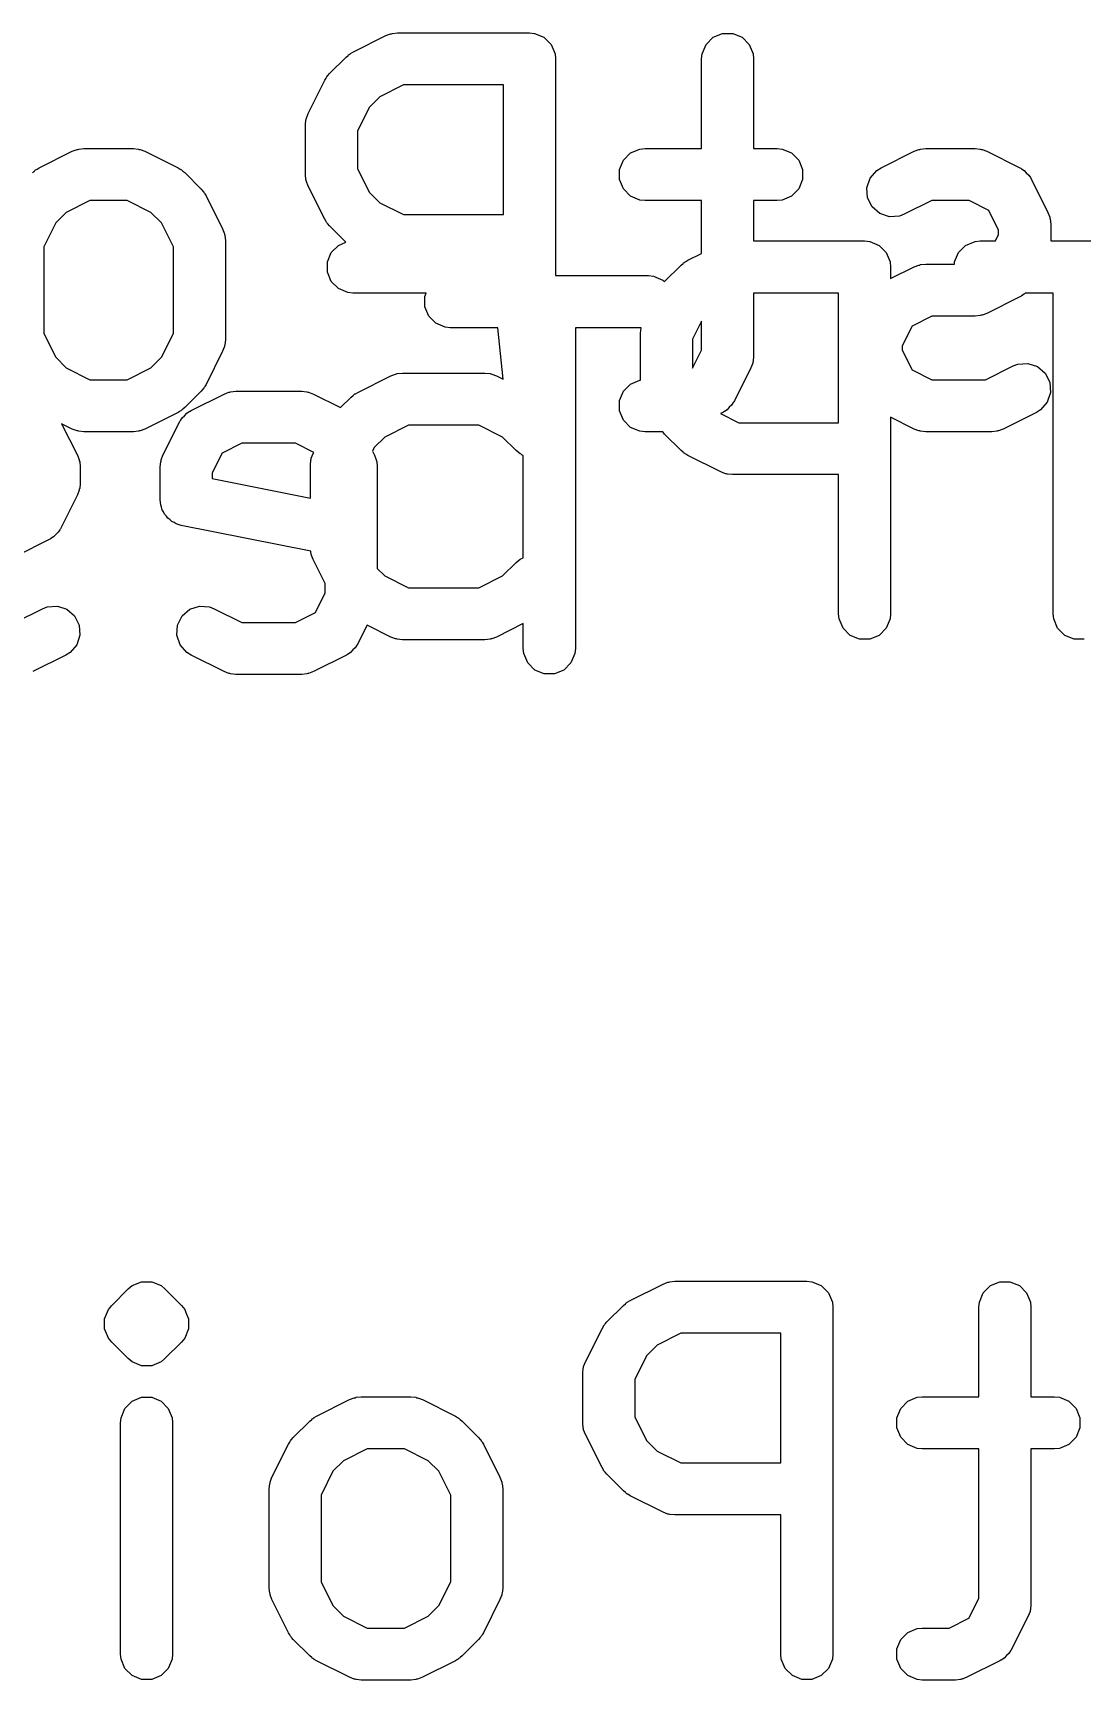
# Model space of a CAD drawing. Extents: x -2.56 to 2.01, y 0.39 to 3.96.
# Drawn here: x -2.3686 to -2.2494, y 2.9961 to 3.1831 of the extents above; entities that cross this region are included whole.
import ezdxf

# ---------------------------------------------------------------- set-up
doc = ezdxf.new("R2010")
doc.units = 0
doc.header["$MEASUREMENT"] = 0
doc.layers.add('BLACK', color=7, linetype='CONTINUOUS')

msp = doc.modelspace()

# ---------------------------------------------------------------- linework, layer by layer
at = {"layer": 'BLACK', "linetype": 'CONTINUOUS'}
for p, q in [((-2.3285, 3.18277), (-2.32796, 3.18297)), ((-2.32796, 3.18297), (-2.32786, 3.18298)), ((-2.32786, 3.18298), (-2.32776, 3.18302)), ((-2.32776, 3.18302), (-2.32718, 3.18308)), ((-2.32718, 3.18308), (-2.31219, 3.18308)), ((-2.31219, 3.18308), (-2.31161, 3.18302)), ((-2.31161, 3.18302), (-2.31055, 3.18258)), ((-2.29133, 3.18258), (-2.29026, 3.18302)), ((-2.29026, 3.18302), (-2.28911, 3.18302)), ((-2.28911, 3.18302), (-2.28805, 3.18258)), ((-2.33225, 3.18089), (-2.3285, 3.18277)), ((-2.31055, 3.18258), (-2.30973, 3.18177)), ((-2.30973, 3.18177), (-2.30929, 3.1807)), ((-2.29258, 3.1807), (-2.29214, 3.18177)), ((-2.29214, 3.18177), (-2.29133, 3.18258)), ((-2.28805, 3.18258), (-2.28723, 3.18177)), ((-2.28723, 3.18177), (-2.28679, 3.1807)), ((-2.3349, 3.17846), (-2.33302, 3.18034)), ((-2.33302, 3.18034), (-2.3328, 3.18052)), ((-2.3328, 3.18052), (-2.33274, 3.18058)), ((-2.33274, 3.18058), (-2.33266, 3.18064)), ((-2.33266, 3.18064), (-2.33257, 3.18071)), ((-2.33257, 3.18071), (-2.3325, 3.18074)), ((-2.3325, 3.18074), (-2.33225, 3.18089)), ((-2.30929, 3.1807), (-2.30923, 3.18013)), ((-2.30923, 3.18013), (-2.30923, 3.15552)), ((-2.29264, 3.18013), (-2.29258, 3.1807)), ((-2.29264, 3.16995), (-2.29264, 3.18013)), ((-2.28679, 3.1807), (-2.28674, 3.18013)), ((-2.28674, 3.18013), (-2.28674, 3.16995)), ((-2.33732, 3.17395), (-2.33545, 3.1777)), ((-2.33545, 3.1777), (-2.33529, 3.17794)), ((-2.33529, 3.17794), (-2.33526, 3.17802)), ((-2.33526, 3.17802), (-2.3352, 3.1781)), ((-2.3352, 3.1781), (-2.33514, 3.17819)), ((-2.33514, 3.17819), (-2.33508, 3.17824)), ((-2.33508, 3.17824), (-2.3349, 3.17846)), ((-2.32918, 3.17582), (-2.33038, 3.17463)), ((-2.32649, 3.17717), (-2.32918, 3.17582)), ((-2.31514, 3.17717), (-2.32649, 3.17717)), ((-2.31514, 3.16246), (-2.31514, 3.17717)), ((-2.33753, 3.17341), (-2.33732, 3.17395)), ((-2.33038, 3.17463), (-2.33173, 3.17193)), ((-2.33764, 3.17263), (-2.33758, 3.1732)), ((-2.33764, 3.167), (-2.33764, 3.17263)), ((-2.33758, 3.1732), (-2.33754, 3.1733)), ((-2.33754, 3.1733), (-2.33753, 3.17341)), ((-2.33173, 3.17193), (-2.33173, 3.1677)), ((-2.36413, 3.16964), (-2.36358, 3.16985)), ((-2.36358, 3.16985), (-2.36348, 3.16986)), ((-2.36348, 3.16986), (-2.36338, 3.1699)), ((-2.36338, 3.1699), (-2.3628, 3.16995)), ((-2.3628, 3.16995), (-2.35718, 3.16995)), ((-2.35718, 3.16995), (-2.3566, 3.1699)), ((-2.3566, 3.1699), (-2.35651, 3.16986)), ((-2.35651, 3.16986), (-2.3564, 3.16985)), ((-2.3564, 3.16985), (-2.35586, 3.16964)), ((-2.3007, 3.16946), (-2.29964, 3.1699)), ((-2.29964, 3.1699), (-2.29906, 3.16995)), ((-2.29906, 3.16995), (-2.29264, 3.16995)), ((-2.28674, 3.16995), (-2.28406, 3.16995)), ((-2.28406, 3.16995), (-2.28349, 3.1699)), ((-2.28349, 3.1699), (-2.28242, 3.16946)), ((-2.26851, 3.16964), (-2.26797, 3.16985)), ((-2.26797, 3.16985), (-2.26787, 3.16986)), ((-2.26787, 3.16986), (-2.26777, 3.1699)), ((-2.26777, 3.1699), (-2.26719, 3.16995)), ((-2.26719, 3.16995), (-2.26157, 3.16995)), ((-2.26157, 3.16995), (-2.26099, 3.1699)), ((-2.26099, 3.1699), (-2.26089, 3.16986)), ((-2.26089, 3.16986), (-2.26079, 3.16985)), ((-2.26079, 3.16985), (-2.26025, 3.16964)), ((-2.36787, 3.16777), (-2.36413, 3.16964)), ((-2.35586, 3.16964), (-2.35211, 3.16777)), ((-2.30196, 3.16758), (-2.30152, 3.16864)), ((-2.30152, 3.16864), (-2.3007, 3.16946)), ((-2.28242, 3.16946), (-2.28161, 3.16864)), ((-2.28161, 3.16864), (-2.28117, 3.16758)), ((-2.27226, 3.16777), (-2.26851, 3.16964)), ((-2.26025, 3.16964), (-2.2565, 3.16777)), ((-2.36864, 3.16722), (-2.36842, 3.1674)), ((-2.36842, 3.1674), (-2.36836, 3.16746)), ((-2.36836, 3.16746), (-2.36828, 3.16752)), ((-2.36828, 3.16752), (-2.36819, 3.16758)), ((-2.36819, 3.16758), (-2.36812, 3.16761)), ((-2.36812, 3.16761), (-2.36787, 3.16777)), ((-2.35211, 3.16777), (-2.35186, 3.16761)), ((-2.35186, 3.16761), (-2.35179, 3.16758)), ((-2.35179, 3.16758), (-2.35171, 3.16752)), ((-2.35171, 3.16752), (-2.35162, 3.16746)), ((-2.35162, 3.16746), (-2.35157, 3.1674)), ((-2.35157, 3.1674), (-2.35134, 3.16722)), ((-2.35134, 3.16722), (-2.34947, 3.16534)), ((-2.33758, 3.16643), (-2.33764, 3.167)), ((-2.33754, 3.16633), (-2.33758, 3.16643)), ((-2.33753, 3.16622), (-2.33754, 3.16633)), ((-2.33732, 3.16568), (-2.33753, 3.16622)), ((-2.33173, 3.1677), (-2.33038, 3.165)), ((-2.30196, 3.16643), (-2.30196, 3.16758)), ((-2.30152, 3.16536), (-2.30196, 3.16643)), ((-2.28117, 3.16643), (-2.28161, 3.16536)), ((-2.28117, 3.16758), (-2.28117, 3.16643)), ((-2.27387, 3.1655), (-2.27351, 3.16659)), ((-2.27351, 3.16659), (-2.27275, 3.16746)), ((-2.27275, 3.16746), (-2.27226, 3.16777)), ((-2.2565, 3.16777), (-2.2564, 3.16771)), ((-2.2564, 3.16771), (-2.25636, 3.16769)), ((-2.25636, 3.16769), (-2.2563, 3.16764)), ((-2.2563, 3.16764), (-2.25601, 3.16746)), ((-2.25601, 3.16746), (-2.25576, 3.16718)), ((-2.25576, 3.16718), (-2.25549, 3.16694)), ((-2.25549, 3.16694), (-2.2553, 3.16665)), ((-2.2553, 3.16665), (-2.25525, 3.16659)), ((-2.25525, 3.16659), (-2.25524, 3.16654)), ((-2.25524, 3.16654), (-2.25518, 3.16645)), ((-2.25518, 3.16645), (-2.2533, 3.1627)), ((-2.34947, 3.16534), (-2.34928, 3.16511)), ((-2.34928, 3.16511), (-2.34922, 3.16506)), ((-2.34922, 3.16506), (-2.34917, 3.16497)), ((-2.34917, 3.16497), (-2.3491, 3.16489)), ((-2.3491, 3.16489), (-2.34907, 3.16482)), ((-2.34907, 3.16482), (-2.34892, 3.16457)), ((-2.34892, 3.16457), (-2.34704, 3.16082)), ((-2.33545, 3.16193), (-2.33732, 3.16568)), ((-2.33038, 3.165), (-2.32918, 3.1638)), ((-2.3007, 3.16455), (-2.30152, 3.16536)), ((-2.29964, 3.16411), (-2.3007, 3.16455)), ((-2.28242, 3.16455), (-2.28349, 3.16411)), ((-2.28161, 3.16536), (-2.28242, 3.16455)), ((-2.27379, 3.16435), (-2.27387, 3.1655)), ((-2.27327, 3.16332), (-2.27379, 3.16435)), ((-2.36481, 3.1627), (-2.366, 3.1615)), ((-2.36211, 3.16405), (-2.36481, 3.1627)), ((-2.35788, 3.16405), (-2.36211, 3.16405)), ((-2.35518, 3.1627), (-2.35788, 3.16405)), ((-2.35398, 3.1615), (-2.35518, 3.1627)), ((-2.32918, 3.1638), (-2.32649, 3.16246)), ((-2.32649, 3.16246), (-2.31514, 3.16246)), ((-2.29906, 3.16405), (-2.29964, 3.16411)), ((-2.29264, 3.16405), (-2.29906, 3.16405)), ((-2.29264, 3.15805), (-2.29264, 3.16405)), ((-2.28406, 3.16405), (-2.28674, 3.16405)), ((-2.28674, 3.16405), (-2.28674, 3.15946)), ((-2.28349, 3.16411), (-2.28406, 3.16405)), ((-2.2724, 3.16256), (-2.27327, 3.16332)), ((-2.27131, 3.1622), (-2.2724, 3.16256)), ((-2.26962, 3.16249), (-2.27016, 3.16228)), ((-2.26649, 3.16405), (-2.26962, 3.16249)), ((-2.26226, 3.16405), (-2.26649, 3.16405)), ((-2.26002, 3.16293), (-2.26226, 3.16405)), ((-2.2589, 3.16068), (-2.26002, 3.16293)), ((-2.2533, 3.1627), (-2.2531, 3.16216)), ((-2.366, 3.1615), (-2.36735, 3.15881)), ((-2.35263, 3.15881), (-2.35398, 3.1615)), ((-2.34704, 3.16082), (-2.34683, 3.16028)), ((-2.33529, 3.16168), (-2.33545, 3.16193)), ((-2.33526, 3.16161), (-2.33529, 3.16168)), ((-2.3352, 3.16153), (-2.33526, 3.16161)), ((-2.33514, 3.16144), (-2.3352, 3.16153)), ((-2.33508, 3.16139), (-2.33514, 3.16144)), ((-2.3349, 3.16116), (-2.33508, 3.16139)), ((-2.33304, 3.15931), (-2.3349, 3.16116)), ((-2.27016, 3.16228), (-2.27131, 3.1622)), ((-2.2589, 3.1602), (-2.2589, 3.16068)), ((-2.2531, 3.16216), (-2.25309, 3.16205)), ((-2.25309, 3.16205), (-2.25305, 3.16195)), ((-2.25305, 3.16195), (-2.25299, 3.16138)), ((-2.25299, 3.16138), (-2.25299, 3.1595)), ((-2.36735, 3.15881), (-2.36735, 3.14895)), ((-2.35263, 3.14895), (-2.35263, 3.15881)), ((-2.34683, 3.16028), (-2.34683, 3.16018)), ((-2.34683, 3.16018), (-2.34679, 3.16008)), ((-2.34679, 3.16008), (-2.34673, 3.1595)), ((-2.34673, 3.1595), (-2.34673, 3.14825)), ((-2.3347, 3.15814), (-2.33389, 3.15896)), ((-2.33389, 3.15896), (-2.33304, 3.15931)), ((-2.28674, 3.15946), (-2.27413, 3.15946)), ((-2.27413, 3.15946), (-2.27355, 3.1594)), ((-2.27355, 3.1594), (-2.27249, 3.15896)), ((-2.27249, 3.15896), (-2.27167, 3.15814)), ((-2.26346, 3.15814), (-2.26265, 3.15896)), ((-2.26265, 3.15896), (-2.26158, 3.1594)), ((-2.26158, 3.1594), (-2.261, 3.15946)), ((-2.261, 3.15946), (-2.25927, 3.15946)), ((-2.25927, 3.15946), (-2.2589, 3.1602)), ((-2.25299, 3.1595), (-2.25299, 3.15946)), ((-2.25299, 3.15946), (-2.2439, 3.15946)), ((-2.33514, 3.15708), (-2.3347, 3.15814)), ((-2.33514, 3.15593), (-2.33514, 3.15708)), ((-2.29684, 3.15484), (-2.29496, 3.15672)), ((-2.29496, 3.15672), (-2.29474, 3.1569)), ((-2.29474, 3.1569), (-2.29469, 3.15696)), ((-2.29469, 3.15696), (-2.2946, 3.15702)), ((-2.2946, 3.15702), (-2.29452, 3.15708)), ((-2.29452, 3.15708), (-2.29444, 3.15711)), ((-2.29444, 3.15711), (-2.2942, 3.15727)), ((-2.2942, 3.15727), (-2.29264, 3.15805)), ((-2.27167, 3.15814), (-2.27123, 3.15708)), ((-2.27123, 3.15708), (-2.27118, 3.1565)), ((-2.26851, 3.15652), (-2.26797, 3.15673)), ((-2.26797, 3.15673), (-2.26787, 3.15673)), ((-2.26787, 3.15673), (-2.26777, 3.15677)), ((-2.26777, 3.15677), (-2.26719, 3.15683)), ((-2.26719, 3.15683), (-2.2639, 3.15683)), ((-2.2639, 3.15708), (-2.26346, 3.15814)), ((-2.2639, 3.15683), (-2.2639, 3.15708)), ((-2.3347, 3.15486), (-2.33514, 3.15593)), ((-2.33389, 3.15405), (-2.3347, 3.15486)), ((-2.30923, 3.15552), (-2.29869, 3.15552)), ((-2.29869, 3.15552), (-2.29811, 3.15546)), ((-2.29811, 3.15546), (-2.29705, 3.15502)), ((-2.29705, 3.15502), (-2.29685, 3.15483)), ((-2.29685, 3.15483), (-2.29684, 3.15484)), ((-2.27118, 3.15519), (-2.26851, 3.15652)), ((-2.27118, 3.1565), (-2.27118, 3.15519)), ((-2.33282, 3.15361), (-2.33389, 3.15405)), ((-2.33225, 3.15355), (-2.33282, 3.15361)), ((-2.32391, 3.15355), (-2.33225, 3.15355)), ((-2.32408, 3.15314), (-2.32391, 3.15355)), ((-2.32408, 3.15199), (-2.32408, 3.15314)), ((-2.27708, 3.15355), (-2.28674, 3.15355)), ((-2.28674, 3.15355), (-2.28674, 3.14638)), ((-2.27708, 3.13883), (-2.27708, 3.15355)), ((-2.2565, 3.15311), (-2.26025, 3.15124)), ((-2.2564, 3.15317), (-2.2565, 3.15311)), ((-2.25636, 3.15319), (-2.2564, 3.15317)), ((-2.2563, 3.15324), (-2.25636, 3.15319)), ((-2.25601, 3.15342), (-2.2563, 3.15324)), ((-2.25589, 3.15355), (-2.25601, 3.15342)), ((-2.25271, 3.15355), (-2.25589, 3.15355)), ((-2.25271, 3.11713), (-2.25271, 3.15355)), ((-2.32364, 3.15093), (-2.32408, 3.15199)), ((-2.26025, 3.15124), (-2.26079, 3.15103)), ((-2.32283, 3.15011), (-2.32364, 3.15093)), ((-2.32176, 3.14967), (-2.32283, 3.15011)), ((-2.32118, 3.14961), (-2.32176, 3.14967)), ((-2.31578, 3.14961), (-2.32118, 3.14961)), ((-2.31519, 3.14378), (-2.31578, 3.14961)), ((-2.29951, 3.14961), (-2.30698, 3.14961)), ((-2.30698, 3.14961), (-2.30698, 3.1132)), ((-2.29958, 3.149), (-2.29952, 3.14958)), ((-2.29952, 3.14958), (-2.29951, 3.14961)), ((-2.29264, 3.15037), (-2.29367, 3.14831)), ((-2.29264, 3.14708), (-2.29264, 3.15037)), ((-2.26874, 3.1498), (-2.26986, 3.14756)), ((-2.26649, 3.15093), (-2.26874, 3.1498)), ((-2.26157, 3.15093), (-2.26649, 3.15093)), ((-2.26099, 3.15098), (-2.26157, 3.15093)), ((-2.26089, 3.15102), (-2.26099, 3.15098)), ((-2.26079, 3.15103), (-2.26089, 3.15102)), ((-2.36735, 3.14895), (-2.366, 3.14625)), ((-2.35398, 3.14625), (-2.35263, 3.14895)), ((-2.34683, 3.14747), (-2.34704, 3.14693)), ((-2.34679, 3.14768), (-2.34683, 3.14758)), ((-2.34683, 3.14758), (-2.34683, 3.14747)), ((-2.34673, 3.14825), (-2.34679, 3.14768)), ((-2.29958, 3.14366), (-2.29958, 3.149)), ((-2.29367, 3.14831), (-2.29367, 3.14501)), ((-2.26986, 3.14756), (-2.26986, 3.14708)), ((-2.366, 3.14625), (-2.36481, 3.14506)), ((-2.35518, 3.14506), (-2.35398, 3.14625)), ((-2.34704, 3.14693), (-2.34892, 3.14318)), ((-2.29367, 3.14501), (-2.29264, 3.14708)), ((-2.28684, 3.1456), (-2.28705, 3.14506)), ((-2.28683, 3.14571), (-2.28684, 3.1456)), ((-2.28679, 3.1458), (-2.28683, 3.14571)), ((-2.28674, 3.14638), (-2.28679, 3.1458)), ((-2.26986, 3.14708), (-2.26874, 3.14483)), ((-2.25726, 3.14527), (-2.25672, 3.14548)), ((-2.25672, 3.14548), (-2.25557, 3.14556)), ((-2.25557, 3.14556), (-2.25448, 3.1452)), ((-2.36481, 3.14506), (-2.36211, 3.14371)), ((-2.36211, 3.14371), (-2.35788, 3.14371)), ((-2.35788, 3.14371), (-2.35518, 3.14506)), ((-2.33169, 3.14227), (-2.32794, 3.14415)), ((-2.32794, 3.14415), (-2.3274, 3.14435)), ((-2.3274, 3.14435), (-2.3273, 3.14436)), ((-2.3273, 3.14436), (-2.3272, 3.1444)), ((-2.3272, 3.1444), (-2.32662, 3.14446)), ((-2.32662, 3.14446), (-2.31725, 3.14446)), ((-2.31725, 3.14446), (-2.31667, 3.1444)), ((-2.31667, 3.1444), (-2.31657, 3.14436)), ((-2.31657, 3.14436), (-2.31647, 3.14435)), ((-2.31647, 3.14435), (-2.31593, 3.14415)), ((-2.31593, 3.14415), (-2.31519, 3.14378)), ((-2.3007, 3.14321), (-2.29964, 3.14365)), ((-2.29964, 3.14365), (-2.29958, 3.14366)), ((-2.28705, 3.14506), (-2.28892, 3.14131)), ((-2.26874, 3.14483), (-2.26649, 3.14371)), ((-2.26649, 3.14371), (-2.26039, 3.14371)), ((-2.26039, 3.14371), (-2.25726, 3.14527)), ((-2.25448, 3.1452), (-2.25361, 3.14444)), ((-2.25361, 3.14444), (-2.2531, 3.14341)), ((-2.34947, 3.14242), (-2.35134, 3.14054)), ((-2.35063, 3.14021), (-2.34688, 3.14208)), ((-2.34928, 3.14264), (-2.34947, 3.14242)), ((-2.34922, 3.14269), (-2.34928, 3.14264)), ((-2.34917, 3.14278), (-2.34922, 3.14269)), ((-2.3491, 3.14286), (-2.34917, 3.14278)), ((-2.34907, 3.14294), (-2.3491, 3.14286)), ((-2.34892, 3.14318), (-2.34907, 3.14294)), ((-2.34688, 3.14208), (-2.34634, 3.14229)), ((-2.34634, 3.14229), (-2.34623, 3.1423)), ((-2.34623, 3.1423), (-2.34613, 3.14234)), ((-2.34613, 3.14234), (-2.34556, 3.1424)), ((-2.34556, 3.1424), (-2.33806, 3.1424)), ((-2.33806, 3.1424), (-2.33748, 3.14234)), ((-2.33748, 3.14234), (-2.33738, 3.1423)), ((-2.33738, 3.1423), (-2.33728, 3.14229)), ((-2.33728, 3.14229), (-2.33674, 3.14208)), ((-2.33674, 3.14208), (-2.33364, 3.14054)), ((-2.33246, 3.14172), (-2.33223, 3.1419)), ((-2.33223, 3.1419), (-2.33218, 3.14196)), ((-2.33218, 3.14196), (-2.33209, 3.14202)), ((-2.33209, 3.14202), (-2.33201, 3.14209)), ((-2.33201, 3.14209), (-2.33194, 3.14212)), ((-2.33194, 3.14212), (-2.33169, 3.14227)), ((-2.30196, 3.14133), (-2.30152, 3.1424)), ((-2.30152, 3.1424), (-2.3007, 3.14321)), ((-2.25301, 3.14226), (-2.25338, 3.14117)), ((-2.2531, 3.14341), (-2.25301, 3.14226)), ((-2.35211, 3.13999), (-2.35586, 3.13811)), ((-2.35186, 3.14014), (-2.35211, 3.13999)), ((-2.35179, 3.14017), (-2.35186, 3.14014)), ((-2.35171, 3.14024), (-2.35179, 3.14017)), ((-2.35162, 3.1403), (-2.35171, 3.14024)), ((-2.35157, 3.14036), (-2.35162, 3.1403)), ((-2.35134, 3.14054), (-2.35157, 3.14036)), ((-2.35136, 3.13962), (-2.35112, 3.1399)), ((-2.35112, 3.1399), (-2.35083, 3.14008)), ((-2.35083, 3.14008), (-2.35077, 3.14013)), ((-2.35077, 3.14013), (-2.35072, 3.14015)), ((-2.35072, 3.14015), (-2.35063, 3.14021)), ((-2.33364, 3.14054), (-2.33246, 3.14172)), ((-2.30196, 3.14018), (-2.30196, 3.14133)), ((-2.30152, 3.13911), (-2.30196, 3.14018)), ((-2.29024, 3.13999), (-2.29049, 3.13986)), ((-2.29049, 3.13986), (-2.28843, 3.13883)), ((-2.29015, 3.14005), (-2.29024, 3.13999)), ((-2.2901, 3.14006), (-2.29015, 3.14005)), ((-2.29004, 3.14011), (-2.2901, 3.14006)), ((-2.28975, 3.1403), (-2.29004, 3.14011)), ((-2.28951, 3.14058), (-2.28975, 3.1403)), ((-2.28923, 3.14082), (-2.28951, 3.14058)), ((-2.28905, 3.14111), (-2.28923, 3.14082)), ((-2.289, 3.14117), (-2.28905, 3.14111)), ((-2.28898, 3.14121), (-2.289, 3.14117)), ((-2.28892, 3.14131), (-2.28898, 3.14121)), ((-2.25462, 3.13999), (-2.25837, 3.13811)), ((-2.25413, 3.1403), (-2.25462, 3.13999)), ((-2.25338, 3.14117), (-2.25413, 3.1403)), ((-2.36413, 3.13811), (-2.36533, 3.13871)), ((-2.36533, 3.13871), (-2.36354, 3.13514)), ((-2.36358, 3.13791), (-2.36413, 3.13811)), ((-2.35586, 3.13811), (-2.3564, 3.13791)), ((-2.35382, 3.13514), (-2.35195, 3.13889)), ((-2.35195, 3.13889), (-2.35189, 3.13898)), ((-2.35189, 3.13898), (-2.35187, 3.13903)), ((-2.35187, 3.13903), (-2.35182, 3.13909)), ((-2.35182, 3.13909), (-2.35164, 3.13938)), ((-2.35164, 3.13938), (-2.35136, 3.13962)), ((-2.32592, 3.13855), (-2.32862, 3.1372)), ((-2.31794, 3.13855), (-2.32592, 3.13855)), ((-2.31525, 3.1372), (-2.31794, 3.13855)), ((-2.3007, 3.1383), (-2.30152, 3.13911)), ((-2.29964, 3.13786), (-2.3007, 3.1383)), ((-2.28843, 3.13883), (-2.27708, 3.13883)), ((-2.26851, 3.13811), (-2.27118, 3.13945)), ((-2.27118, 3.13945), (-2.27118, 3.11713)), ((-2.26797, 3.13791), (-2.26851, 3.13811)), ((-2.25837, 3.13811), (-2.25891, 3.13791)), ((-2.36348, 3.1379), (-2.36358, 3.13791)), ((-2.36338, 3.13786), (-2.36348, 3.1379)), ((-2.3628, 3.1378), (-2.36338, 3.13786)), ((-2.35718, 3.1378), (-2.3628, 3.1378)), ((-2.3566, 3.13786), (-2.35718, 3.1378)), ((-2.35651, 3.1379), (-2.3566, 3.13786)), ((-2.3564, 3.13791), (-2.35651, 3.1379)), ((-2.34486, 3.13649), (-2.34711, 3.13537)), ((-2.33875, 3.13649), (-2.34486, 3.13649)), ((-2.33669, 3.13546), (-2.33875, 3.13649)), ((-2.32862, 3.1372), (-2.32982, 3.13601)), ((-2.31371, 3.13567), (-2.31525, 3.1372)), ((-2.29906, 3.1378), (-2.29964, 3.13786)), ((-2.29706, 3.1378), (-2.29906, 3.1378)), ((-2.29702, 3.13777), (-2.29706, 3.1378)), ((-2.29684, 3.13754), (-2.29702, 3.13777)), ((-2.29496, 3.13567), (-2.29684, 3.13754)), ((-2.26787, 3.1379), (-2.26797, 3.13791)), ((-2.26777, 3.13786), (-2.26787, 3.1379)), ((-2.26719, 3.1378), (-2.26777, 3.13786)), ((-2.25969, 3.1378), (-2.26719, 3.1378)), ((-2.25912, 3.13786), (-2.25969, 3.1378)), ((-2.25902, 3.1379), (-2.25912, 3.13786)), ((-2.25891, 3.13791), (-2.25902, 3.1379)), ((-2.36354, 3.13514), (-2.36333, 3.1346)), ((-2.36333, 3.1346), (-2.36332, 3.13449)), ((-2.36332, 3.13449), (-2.36328, 3.13439)), ((-2.36328, 3.13439), (-2.36323, 3.13382)), ((-2.35413, 3.13382), (-2.35408, 3.13439)), ((-2.35408, 3.13439), (-2.35404, 3.13449)), ((-2.35404, 3.13449), (-2.35403, 3.1346)), ((-2.35403, 3.1346), (-2.35382, 3.13514)), ((-2.34711, 3.13537), (-2.34823, 3.13312)), ((-2.33707, 3.13401), (-2.33702, 3.13458)), ((-2.33702, 3.13458), (-2.33698, 3.13468)), ((-2.33698, 3.13468), (-2.33697, 3.13479)), ((-2.33697, 3.13479), (-2.33676, 3.13533)), ((-2.33676, 3.13533), (-2.33669, 3.13546)), ((-2.32982, 3.13601), (-2.33002, 3.1356)), ((-2.33002, 3.1356), (-2.32979, 3.13514)), ((-2.32979, 3.13514), (-2.32959, 3.1346)), ((-2.32959, 3.1346), (-2.32958, 3.13449)), ((-2.32958, 3.13449), (-2.32954, 3.13439)), ((-2.32954, 3.13439), (-2.32948, 3.13382)), ((-2.31326, 3.1353), (-2.31371, 3.13567)), ((-2.31313, 3.13524), (-2.31326, 3.1353)), ((-2.31301, 3.13515), (-2.31313, 3.13524)), ((-2.31289, 3.13511), (-2.31301, 3.13515)), ((-2.31289, 3.12349), (-2.31289, 3.13511)), ((-2.29474, 3.13548), (-2.29496, 3.13567)), ((-2.29469, 3.13542), (-2.29474, 3.13548)), ((-2.2946, 3.13537), (-2.29469, 3.13542)), ((-2.29452, 3.1353), (-2.2946, 3.13537)), ((-2.29444, 3.13527), (-2.29452, 3.1353)), ((-2.2942, 3.13511), (-2.29444, 3.13527)), ((-2.29045, 3.13324), (-2.2942, 3.13511)), ((-2.36323, 3.13382), (-2.36323, 3.13194)), ((-2.35413, 3.13007), (-2.35413, 3.13382)), ((-2.34823, 3.13312), (-2.34823, 3.13249)), ((-2.34823, 3.13249), (-2.33707, 3.13026)), ((-2.33707, 3.13026), (-2.33707, 3.13401)), ((-2.32948, 3.13382), (-2.32948, 3.12229)), ((-2.28991, 3.13303), (-2.29045, 3.13324)), ((-2.2898, 3.13303), (-2.28991, 3.13303)), ((-2.2897, 3.13298), (-2.2898, 3.13303)), ((-2.28913, 3.13293), (-2.2897, 3.13298)), ((-2.27708, 3.13293), (-2.28913, 3.13293)), ((-2.27708, 3.11713), (-2.27708, 3.13293)), ((-2.36354, 3.13062), (-2.36541, 3.12687)), ((-2.36333, 3.13116), (-2.36354, 3.13062)), ((-2.36332, 3.13127), (-2.36333, 3.13116)), ((-2.36328, 3.13137), (-2.36332, 3.13127)), ((-2.36323, 3.13194), (-2.36328, 3.13137)), ((-2.35408, 3.12949), (-2.35413, 3.13007)), ((-2.35397, 3.12923), (-2.35408, 3.12949)), ((-2.35391, 3.12894), (-2.35397, 3.12923)), ((-2.35375, 3.1287), (-2.35391, 3.12894)), ((-2.35364, 3.12843), (-2.35375, 3.1287)), ((-2.36547, 3.12678), (-2.36549, 3.12673)), ((-2.36541, 3.12687), (-2.36547, 3.12678)), ((-2.35343, 3.12822), (-2.35364, 3.12843)), ((-2.35327, 3.12798), (-2.35343, 3.12822)), ((-2.35303, 3.12782), (-2.35327, 3.12798)), ((-2.35282, 3.12761), (-2.35303, 3.12782)), ((-2.35255, 3.1275), (-2.35282, 3.12761)), ((-2.35231, 3.12734), (-2.35255, 3.1275)), ((-2.35176, 3.12717), (-2.35231, 3.12734)), ((-2.33703, 3.12423), (-2.35176, 3.12717)), ((-2.36673, 3.12555), (-2.37048, 3.12368)), ((-2.36664, 3.12561), (-2.36673, 3.12555)), ((-2.36659, 3.12563), (-2.36664, 3.12561)), ((-2.36654, 3.12568), (-2.36659, 3.12563)), ((-2.36624, 3.12586), (-2.36654, 3.12568)), ((-2.366, 3.12614), (-2.36624, 3.12586)), ((-2.36572, 3.12638), (-2.366, 3.12614)), ((-2.36554, 3.12668), (-2.36572, 3.12638)), ((-2.36549, 3.12673), (-2.36554, 3.12668)), ((-2.33702, 3.12406), (-2.33703, 3.12423)), ((-2.33698, 3.12396), (-2.33702, 3.12406)), ((-2.33697, 3.12385), (-2.33698, 3.12396)), ((-2.33676, 3.12331), (-2.33697, 3.12385)), ((-2.33539, 3.12056), (-2.33676, 3.12331)), ((-2.31371, 3.12297), (-2.31326, 3.12334)), ((-2.31326, 3.12334), (-2.31289, 3.12349)), ((-2.32948, 3.12229), (-2.32862, 3.12143)), ((-2.32862, 3.12143), (-2.32592, 3.12009)), ((-2.31794, 3.12009), (-2.31525, 3.12143)), ((-2.31525, 3.12143), (-2.31371, 3.12297)), ((-2.33651, 3.11727), (-2.33539, 3.11952)), ((-2.33539, 3.11952), (-2.33539, 3.12056)), ((-2.32592, 3.12009), (-2.31794, 3.12009)), ((-2.37063, 3.11615), (-2.3675, 3.11771)), ((-2.3675, 3.11771), (-2.36696, 3.11792)), ((-2.36696, 3.11792), (-2.36581, 3.118)), ((-2.36581, 3.118), (-2.36472, 3.11764)), ((-2.36472, 3.11764), (-2.36385, 3.11688)), ((-2.35164, 3.11688), (-2.35077, 3.11764)), ((-2.35077, 3.11764), (-2.34968, 3.118)), ((-2.34968, 3.118), (-2.34853, 3.11792)), ((-2.34853, 3.11792), (-2.34799, 3.11771)), ((-2.34799, 3.11771), (-2.34486, 3.11615)), ((-2.36385, 3.11688), (-2.36333, 3.11585)), ((-2.36333, 3.11585), (-2.36325, 3.1147)), ((-2.35224, 3.1147), (-2.35215, 3.11585)), ((-2.35215, 3.11585), (-2.35164, 3.11688)), ((-2.34486, 3.11615), (-2.33875, 3.11615)), ((-2.33875, 3.11615), (-2.33651, 3.11727)), ((-2.33063, 3.11583), (-2.33167, 3.11375)), ((-2.32794, 3.11449), (-2.33063, 3.11583)), ((-2.31289, 3.11601), (-2.31593, 3.11449)), ((-2.31289, 3.1132), (-2.31289, 3.11601)), ((-2.27702, 3.11656), (-2.27708, 3.11713)), ((-2.27658, 3.11549), (-2.27702, 3.11656)), ((-2.27123, 3.11656), (-2.27167, 3.11549)), ((-2.27118, 3.11713), (-2.27123, 3.11656)), ((-2.25265, 3.11656), (-2.25271, 3.11713)), ((-2.25221, 3.11549), (-2.25265, 3.11656)), ((-2.36325, 3.1147), (-2.36361, 3.11361)), ((-2.35187, 3.11361), (-2.35224, 3.1147)), ((-2.33167, 3.11375), (-2.33173, 3.11365)), ((-2.3274, 3.11429), (-2.32794, 3.11449)), ((-2.3273, 3.11428), (-2.3274, 3.11429)), ((-2.3272, 3.11424), (-2.3273, 3.11428)), ((-2.32662, 3.11418), (-2.3272, 3.11424)), ((-2.31725, 3.11418), (-2.32662, 3.11418)), ((-2.31667, 3.11424), (-2.31725, 3.11418)), ((-2.31657, 3.11428), (-2.31667, 3.11424)), ((-2.31647, 3.11429), (-2.31657, 3.11428)), ((-2.31593, 3.11449), (-2.31647, 3.11429)), ((-2.27577, 3.11468), (-2.27658, 3.11549)), ((-2.2747, 3.11424), (-2.27577, 3.11468)), ((-2.27355, 3.11424), (-2.2747, 3.11424)), ((-2.27249, 3.11468), (-2.27355, 3.11424)), ((-2.27167, 3.11549), (-2.27249, 3.11468)), ((-2.2514, 3.11468), (-2.25221, 3.11549)), ((-2.25033, 3.11424), (-2.2514, 3.11468)), ((-2.24918, 3.11424), (-2.25033, 3.11424)), ((-2.36486, 3.11243), (-2.36861, 3.11056)), ((-2.36437, 3.11274), (-2.36486, 3.11243)), ((-2.36361, 3.11361), (-2.36437, 3.11274)), ((-2.35112, 3.11274), (-2.35187, 3.11361)), ((-2.35063, 3.11243), (-2.35112, 3.11274)), ((-2.34688, 3.11056), (-2.35063, 3.11243)), ((-2.33299, 3.11243), (-2.33674, 3.11056)), ((-2.33289, 3.11249), (-2.33299, 3.11243)), ((-2.33285, 3.11251), (-2.33289, 3.11249)), ((-2.33279, 3.11255), (-2.33285, 3.11251)), ((-2.3325, 3.11274), (-2.33279, 3.11255)), ((-2.33226, 3.11302), (-2.3325, 3.11274)), ((-2.33198, 3.11326), (-2.33226, 3.11302)), ((-2.33179, 3.11355), (-2.33198, 3.11326)), ((-2.33174, 3.11361), (-2.33179, 3.11355)), ((-2.33173, 3.11365), (-2.33174, 3.11361)), ((-2.31283, 3.11262), (-2.31289, 3.1132)), ((-2.31239, 3.11156), (-2.31283, 3.11262)), ((-2.30704, 3.11262), (-2.30748, 3.11156)), ((-2.30698, 3.1132), (-2.30704, 3.11262)), ((-2.34634, 3.11035), (-2.34688, 3.11056)), ((-2.34623, 3.11034), (-2.34634, 3.11035)), ((-2.34613, 3.1103), (-2.34623, 3.11034)), ((-2.34556, 3.11024), (-2.34613, 3.1103)), ((-2.33806, 3.11024), (-2.34556, 3.11024)), ((-2.33748, 3.1103), (-2.33806, 3.11024)), ((-2.33738, 3.11034), (-2.33748, 3.1103)), ((-2.33728, 3.11035), (-2.33738, 3.11034)), ((-2.33674, 3.11056), (-2.33728, 3.11035)), ((-2.31158, 3.11074), (-2.31239, 3.11156)), ((-2.31051, 3.1103), (-2.31158, 3.11074)), ((-2.30936, 3.1103), (-2.31051, 3.1103)), ((-2.3083, 3.11074), (-2.30936, 3.1103)), ((-2.30748, 3.11156), (-2.3083, 3.11074)), ((-2.35777, 3.04048), (-2.35732, 3.04085)), ((-2.35732, 3.04085), (-2.35626, 3.04129)), ((-2.35626, 3.04129), (-2.3551, 3.04129)), ((-2.3551, 3.04129), (-2.3551, 3.04129)), ((-2.3551, 3.04129), (-2.35404, 3.04085)), ((-2.35404, 3.04085), (-2.35359, 3.04048)), ((-2.30076, 3.03916), (-2.29701, 3.04103)), ((-2.29701, 3.04103), (-2.29647, 3.04124)), ((-2.29647, 3.04124), (-2.29636, 3.04125)), ((-2.29636, 3.04125), (-2.29626, 3.04129)), ((-2.29626, 3.04129), (-2.29569, 3.04135)), ((-2.29569, 3.04135), (-2.28069, 3.04135)), ((-2.28069, 3.04135), (-2.28011, 3.04129)), ((-2.28011, 3.04129), (-2.27905, 3.04085)), ((-2.27905, 3.04085), (-2.27823, 3.04003)), ((-2.26065, 3.04003), (-2.25983, 3.04085)), ((-2.25983, 3.04085), (-2.25877, 3.04129)), ((-2.25877, 3.04129), (-2.25762, 3.04129)), ((-2.25762, 3.04129), (-2.25655, 3.04085)), ((-2.25655, 3.04085), (-2.25574, 3.04003)), ((-2.35964, 3.03861), (-2.35777, 3.04048)), ((-2.35359, 3.04048), (-2.35172, 3.03861)), ((-2.30125, 3.03885), (-2.30116, 3.03891)), ((-2.30116, 3.03891), (-2.30108, 3.03897)), ((-2.30108, 3.03897), (-2.30101, 3.039)), ((-2.30101, 3.039), (-2.30076, 3.03916)), ((-2.27823, 3.04003), (-2.27779, 3.03897)), ((-2.27779, 3.03897), (-2.27774, 3.03839)), ((-2.26115, 3.03839), (-2.26109, 3.03897)), ((-2.26109, 3.03897), (-2.26065, 3.04003)), ((-2.25574, 3.04003), (-2.2553, 3.03897)), ((-2.2553, 3.03897), (-2.25524, 3.03839)), ((-2.36045, 3.03709), (-2.36001, 3.03816)), ((-2.36045, 3.03594), (-2.36045, 3.03709)), ((-2.36001, 3.03816), (-2.35964, 3.03861)), ((-2.35172, 3.03861), (-2.35135, 3.03816)), ((-2.35135, 3.03816), (-2.35121, 3.03782)), ((-2.35121, 3.03782), (-2.35091, 3.03709)), ((-2.35091, 3.03709), (-2.35091, 3.03594)), ((-2.3034, 3.03673), (-2.30153, 3.03861)), ((-2.30153, 3.03861), (-2.3013, 3.03879)), ((-2.3013, 3.03879), (-2.30125, 3.03885)), ((-2.27774, 3.03839), (-2.27774, 2.99902)), ((-2.26115, 3.02822), (-2.26115, 3.03839)), ((-2.25524, 3.03839), (-2.25524, 3.02822)), ((-2.36001, 3.03488), (-2.36045, 3.03594)), ((-2.35091, 3.03594), (-2.35135, 3.03488)), ((-2.30583, 3.03221), (-2.30395, 3.03596)), ((-2.30395, 3.03596), (-2.3038, 3.03621)), ((-2.3038, 3.03621), (-2.30377, 3.03628)), ((-2.30377, 3.03628), (-2.3037, 3.03636)), ((-2.3037, 3.03636), (-2.30365, 3.03645)), ((-2.30365, 3.03645), (-2.30359, 3.03651)), ((-2.30359, 3.03651), (-2.3034, 3.03673)), ((-2.29499, 3.03544), (-2.29769, 3.03409)), ((-2.28364, 3.03544), (-2.29499, 3.03544)), ((-2.28364, 3.02072), (-2.28364, 3.03544)), ((-2.35964, 3.03443), (-2.36001, 3.03488)), ((-2.35777, 3.03256), (-2.35964, 3.03443)), ((-2.35172, 3.03443), (-2.35359, 3.03256)), ((-2.35135, 3.03488), (-2.35172, 3.03443)), ((-2.29769, 3.03409), (-2.29889, 3.03289)), ((-2.35732, 3.03219), (-2.35777, 3.03256)), ((-2.35626, 3.03175), (-2.35732, 3.03219)), ((-2.3551, 3.03175), (-2.35626, 3.03175)), ((-2.35626, 3.03175), (-2.35626, 3.03175)), ((-2.35404, 3.03219), (-2.3551, 3.03175)), ((-2.3551, 3.03175), (-2.3551, 3.03175)), ((-2.35359, 3.03256), (-2.35404, 3.03219)), ((-2.30614, 3.03089), (-2.30608, 3.03147)), ((-2.30608, 3.03147), (-2.30604, 3.03157)), ((-2.30604, 3.03167), (-2.30583, 3.03221)), ((-2.30604, 3.03157), (-2.30604, 3.03167)), ((-2.29889, 3.03289), (-2.30023, 3.0302)), ((-2.30614, 3.02527), (-2.30614, 3.03089)), ((-2.30023, 3.0302), (-2.30023, 3.02597)), ((-2.35814, 3.02691), (-2.35732, 3.02772)), ((-2.35732, 3.02772), (-2.35626, 3.02817)), ((-2.35626, 3.02817), (-2.3551, 3.02817)), ((-2.3551, 3.02817), (-2.35404, 3.02772)), ((-2.35404, 3.02772), (-2.35323, 3.02691)), ((-2.33638, 3.02604), (-2.33263, 3.02791)), ((-2.33263, 3.02791), (-2.33209, 3.02812)), ((-2.33209, 3.02812), (-2.33198, 3.02813)), ((-2.33198, 3.02813), (-2.33188, 3.02817)), ((-2.33188, 3.02817), (-2.33131, 3.02822)), ((-2.33131, 3.02822), (-2.32568, 3.02822)), ((-2.32568, 3.02822), (-2.32511, 3.02817)), ((-2.32511, 3.02817), (-2.32501, 3.02813)), ((-2.32501, 3.02813), (-2.3249, 3.02812)), ((-2.3249, 3.02812), (-2.32436, 3.02791)), ((-2.32436, 3.02791), (-2.32061, 3.02604)), ((-2.27002, 3.02691), (-2.26921, 3.02772)), ((-2.26921, 3.02772), (-2.26814, 3.02817)), ((-2.26814, 3.02817), (-2.26757, 3.02822)), ((-2.26757, 3.02822), (-2.26115, 3.02822)), ((-2.25524, 3.02822), (-2.25257, 3.02822)), ((-2.25257, 3.02822), (-2.25199, 3.02817)), ((-2.25199, 3.02817), (-2.25093, 3.02772)), ((-2.25093, 3.02772), (-2.25011, 3.02691)), ((-2.35863, 3.02527), (-2.35858, 3.02585)), ((-2.35858, 3.02585), (-2.35814, 3.02691)), ((-2.35323, 3.02691), (-2.35278, 3.02585)), ((-2.35278, 3.02585), (-2.35273, 3.02527)), ((-2.33678, 3.02578), (-2.3367, 3.02585)), ((-2.3367, 3.02585), (-2.33663, 3.02588)), ((-2.33663, 3.02588), (-2.33638, 3.02604)), ((-2.32061, 3.02604), (-2.32037, 3.02588)), ((-2.32037, 3.02588), (-2.32029, 3.02585)), ((-2.32029, 3.02585), (-2.32021, 3.02578)), ((-2.30023, 3.02597), (-2.29889, 3.02327)), ((-2.27046, 3.02585), (-2.27002, 3.02691)), ((-2.27046, 3.02469), (-2.27046, 3.02585)), ((-2.25011, 3.02691), (-2.24967, 3.02585)), ((-2.24967, 3.02585), (-2.24967, 3.02469)), ((-2.35863, 2.99902), (-2.35863, 3.02527)), ((-2.35273, 3.02527), (-2.35273, 2.99902)), ((-2.33902, 3.02361), (-2.33715, 3.02548)), ((-2.33715, 3.02548), (-2.33692, 3.02567)), ((-2.33692, 3.02567), (-2.33687, 3.02573)), ((-2.33687, 3.02573), (-2.33678, 3.02578)), ((-2.32021, 3.02578), (-2.32012, 3.02573)), ((-2.32012, 3.02573), (-2.32007, 3.02567)), ((-2.32007, 3.02567), (-2.31985, 3.02548)), ((-2.31985, 3.02548), (-2.31797, 3.02361)), ((-2.30608, 3.02469), (-2.30614, 3.02527)), ((-2.30604, 3.0246), (-2.30608, 3.02469)), ((-2.30604, 3.02449), (-2.30604, 3.0246)), ((-2.30583, 3.02395), (-2.30604, 3.02449)), ((-2.30395, 3.0202), (-2.30583, 3.02395)), ((-2.27002, 3.02363), (-2.27046, 3.02469)), ((-2.24967, 3.02469), (-2.25011, 3.02363)), ((-2.34145, 3.01909), (-2.33957, 3.02284)), ((-2.33957, 3.02284), (-2.33942, 3.02309)), ((-2.33942, 3.02309), (-2.33939, 3.02316)), ((-2.33939, 3.02316), (-2.33932, 3.02324)), ((-2.33932, 3.02324), (-2.33927, 3.02333)), ((-2.33927, 3.02333), (-2.33921, 3.02338)), ((-2.33921, 3.02338), (-2.33902, 3.02361)), ((-2.33061, 3.02232), (-2.33331, 3.02097)), ((-2.32638, 3.02232), (-2.33061, 3.02232)), ((-2.32368, 3.02097), (-2.32638, 3.02232)), ((-2.31797, 3.02361), (-2.31779, 3.02338)), ((-2.31779, 3.02338), (-2.31773, 3.02333)), ((-2.31773, 3.02333), (-2.31767, 3.02324)), ((-2.31767, 3.02324), (-2.3176, 3.02316)), ((-2.3176, 3.02316), (-2.31758, 3.02309)), ((-2.31758, 3.02309), (-2.31742, 3.02284)), ((-2.31742, 3.02284), (-2.31554, 3.01909)), ((-2.29889, 3.02327), (-2.29769, 3.02207)), ((-2.29769, 3.02207), (-2.29499, 3.02072)), ((-2.26921, 3.02281), (-2.27002, 3.02363)), ((-2.26814, 3.02237), (-2.26921, 3.02281)), ((-2.26757, 3.02232), (-2.26814, 3.02237)), ((-2.26115, 3.02232), (-2.26757, 3.02232)), ((-2.26115, 3.00534), (-2.26115, 3.02232)), ((-2.25257, 3.02232), (-2.25524, 3.02232)), ((-2.25524, 3.02232), (-2.25524, 3.00465)), ((-2.25199, 3.02237), (-2.25257, 3.02232)), ((-2.25093, 3.02281), (-2.25199, 3.02237)), ((-2.25011, 3.02363), (-2.25093, 3.02281)), ((-2.33331, 3.02097), (-2.33451, 3.01977)), ((-2.32249, 3.01977), (-2.32368, 3.02097)), ((-2.3038, 3.01995), (-2.30395, 3.0202)), ((-2.29499, 3.02072), (-2.28364, 3.02072)), ((-2.34176, 3.01777), (-2.3417, 3.01835)), ((-2.3417, 3.01835), (-2.34166, 3.01844)), ((-2.34166, 3.01855), (-2.34145, 3.01909)), ((-2.34166, 3.01844), (-2.34166, 3.01855)), ((-2.33451, 3.01977), (-2.33585, 3.01707)), ((-2.32114, 3.01707), (-2.32249, 3.01977)), ((-2.31554, 3.01909), (-2.31534, 3.01855)), ((-2.31534, 3.01855), (-2.31533, 3.01844)), ((-2.31533, 3.01844), (-2.31529, 3.01835)), ((-2.31529, 3.01835), (-2.31523, 3.01777)), ((-2.30377, 3.01988), (-2.3038, 3.01995)), ((-2.3037, 3.0198), (-2.30377, 3.01988)), ((-2.30365, 3.01971), (-2.3037, 3.0198)), ((-2.30359, 3.01966), (-2.30365, 3.01971)), ((-2.3034, 3.01943), (-2.30359, 3.01966)), ((-2.30153, 3.01756), (-2.3034, 3.01943)), ((-2.34176, 3.00652), (-2.34176, 3.01777)), ((-2.33585, 3.01707), (-2.33585, 3.00722)), ((-2.32114, 3.00722), (-2.32114, 3.01707)), ((-2.31523, 3.01777), (-2.31523, 3.00652)), ((-2.3013, 3.01737), (-2.30153, 3.01756)), ((-2.30125, 3.01731), (-2.3013, 3.01737)), ((-2.30116, 3.01726), (-2.30125, 3.01731)), ((-2.30108, 3.01719), (-2.30116, 3.01726)), ((-2.30101, 3.01716), (-2.30108, 3.01719)), ((-2.30076, 3.017), (-2.30101, 3.01716)), ((-2.29701, 3.01513), (-2.30076, 3.017)), ((-2.29647, 3.01492), (-2.29701, 3.01513)), ((-2.29636, 3.01492), (-2.29647, 3.01492)), ((-2.29626, 3.01487), (-2.29636, 3.01492)), ((-2.29569, 3.01482), (-2.29626, 3.01487)), ((-2.28364, 3.01482), (-2.29569, 3.01482)), ((-2.28364, 2.99902), (-2.28364, 3.01482)), ((-2.33585, 3.00722), (-2.33451, 3.00452)), ((-2.32249, 3.00452), (-2.32114, 3.00722)), ((-2.3417, 3.00595), (-2.34176, 3.00652)), ((-2.34166, 3.00585), (-2.3417, 3.00595)), ((-2.34166, 3.00574), (-2.34166, 3.00585)), ((-2.34145, 3.0052), (-2.34166, 3.00574)), ((-2.31534, 3.00574), (-2.31554, 3.0052)), ((-2.31533, 3.00585), (-2.31534, 3.00574)), ((-2.31529, 3.00595), (-2.31533, 3.00585)), ((-2.31523, 3.00652), (-2.31529, 3.00595)), ((-2.26227, 3.0031), (-2.26115, 3.00534)), ((-2.33957, 3.00145), (-2.34145, 3.0052)), ((-2.33451, 3.00452), (-2.33331, 3.00332)), ((-2.32368, 3.00332), (-2.32249, 3.00452)), ((-2.31554, 3.0052), (-2.31742, 3.00145)), ((-2.25534, 3.00387), (-2.25555, 3.00333)), ((-2.2553, 3.00407), (-2.25534, 3.00397)), ((-2.25534, 3.00397), (-2.25534, 3.00387)), ((-2.25524, 3.00465), (-2.2553, 3.00407)), ((-2.33331, 3.00332), (-2.33061, 3.00198)), ((-2.33061, 3.00198), (-2.32638, 3.00198)), ((-2.32638, 3.00198), (-2.32368, 3.00332)), ((-2.27002, 3.00066), (-2.26921, 3.00148)), ((-2.26921, 3.00148), (-2.26814, 3.00192)), ((-2.26814, 3.00192), (-2.26757, 3.00198)), ((-2.26757, 3.00198), (-2.26451, 3.00198)), ((-2.26451, 3.00198), (-2.26227, 3.0031)), ((-2.25555, 3.00333), (-2.25743, 2.99958)), ((-2.33942, 3.0012), (-2.33957, 3.00145)), ((-2.33939, 3.00113), (-2.33942, 3.0012)), ((-2.33932, 3.00105), (-2.33939, 3.00113)), ((-2.33927, 3.00096), (-2.33932, 3.00105)), ((-2.33921, 3.00091), (-2.33927, 3.00096)), ((-2.33902, 3.00068), (-2.33921, 3.00091)), ((-2.33715, 2.99881), (-2.33902, 3.00068)), ((-2.31797, 3.00068), (-2.31985, 2.99881)), ((-2.31779, 3.00091), (-2.31797, 3.00068)), ((-2.31773, 3.00096), (-2.31779, 3.00091)), ((-2.31767, 3.00105), (-2.31773, 3.00096)), ((-2.3176, 3.00113), (-2.31767, 3.00105)), ((-2.31758, 3.0012), (-2.3176, 3.00113)), ((-2.31742, 3.00145), (-2.31758, 3.0012)), ((-2.27046, 2.9996), (-2.27002, 3.00066)), ((-2.35858, 2.99845), (-2.35863, 2.99902)), ((-2.35814, 2.99738), (-2.35858, 2.99845)), ((-2.35278, 2.99845), (-2.35323, 2.99738)), ((-2.35273, 2.99902), (-2.35278, 2.99845)), ((-2.33692, 2.99862), (-2.33715, 2.99881)), ((-2.33687, 2.99856), (-2.33692, 2.99862)), ((-2.33678, 2.99851), (-2.33687, 2.99856)), ((-2.3367, 2.99844), (-2.33678, 2.99851)), ((-2.33663, 2.99841), (-2.3367, 2.99844)), ((-2.33638, 2.99826), (-2.33663, 2.99841)), ((-2.33263, 2.99638), (-2.33638, 2.99826)), ((-2.32061, 2.99826), (-2.32436, 2.99638)), ((-2.32037, 2.99841), (-2.32061, 2.99826)), ((-2.32029, 2.99844), (-2.32037, 2.99841)), ((-2.32021, 2.99851), (-2.32029, 2.99844)), ((-2.32012, 2.99856), (-2.32021, 2.99851)), ((-2.32007, 2.99862), (-2.32012, 2.99856)), ((-2.31985, 2.99881), (-2.32007, 2.99862)), ((-2.28359, 2.99845), (-2.28364, 2.99902)), ((-2.28315, 2.99738), (-2.28359, 2.99845)), ((-2.27779, 2.99845), (-2.27823, 2.99738)), ((-2.27774, 2.99902), (-2.27779, 2.99845)), ((-2.27046, 2.99845), (-2.27046, 2.9996)), ((-2.27002, 2.99738), (-2.27046, 2.99845)), ((-2.25875, 2.99826), (-2.2625, 2.99638)), ((-2.25865, 2.99832), (-2.25875, 2.99826)), ((-2.25861, 2.99833), (-2.25865, 2.99832)), ((-2.25855, 2.99838), (-2.25861, 2.99833)), ((-2.25826, 2.99856), (-2.25855, 2.99838)), ((-2.25801, 2.99884), (-2.25826, 2.99856)), ((-2.25773, 2.99909), (-2.25801, 2.99884)), ((-2.25755, 2.99938), (-2.25773, 2.99909)), ((-2.2575, 2.99944), (-2.25755, 2.99938)), ((-2.25749, 2.99948), (-2.2575, 2.99944)), ((-2.25743, 2.99958), (-2.25749, 2.99948)), ((-2.35732, 2.99657), (-2.35814, 2.99738)), ((-2.35626, 2.99613), (-2.35732, 2.99657)), ((-2.3551, 2.99613), (-2.35626, 2.99613)), ((-2.35404, 2.99657), (-2.3551, 2.99613)), ((-2.35323, 2.99738), (-2.35404, 2.99657)), ((-2.33209, 2.99617), (-2.33263, 2.99638)), ((-2.33198, 2.99617), (-2.33209, 2.99617)), ((-2.33188, 2.99613), (-2.33198, 2.99617)), ((-2.33131, 2.99607), (-2.33188, 2.99613)), ((-2.32568, 2.99607), (-2.33131, 2.99607)), ((-2.32511, 2.99613), (-2.32568, 2.99607)), ((-2.32501, 2.99617), (-2.32511, 2.99613)), ((-2.3249, 2.99617), (-2.32501, 2.99617)), ((-2.32436, 2.99638), (-2.3249, 2.99617)), ((-2.28233, 2.99657), (-2.28315, 2.99738)), ((-2.28127, 2.99613), (-2.28233, 2.99657)), ((-2.28011, 2.99613), (-2.28127, 2.99613)), ((-2.27905, 2.99657), (-2.28011, 2.99613)), ((-2.27823, 2.99738), (-2.27905, 2.99657)), ((-2.26921, 2.99657), (-2.27002, 2.99738)), ((-2.26814, 2.99613), (-2.26921, 2.99657)), ((-2.26757, 2.99607), (-2.26814, 2.99613)), ((-2.26382, 2.99607), (-2.26757, 2.99607)), ((-2.26324, 2.99613), (-2.26382, 2.99607)), ((-2.26314, 2.99617), (-2.26324, 2.99613)), ((-2.26304, 2.99617), (-2.26314, 2.99617)), ((-2.2625, 2.99638), (-2.26304, 2.99617))]:
    msp.add_line(p, q, dxfattribs=at)

doc.saveas('drawing.dxf')
